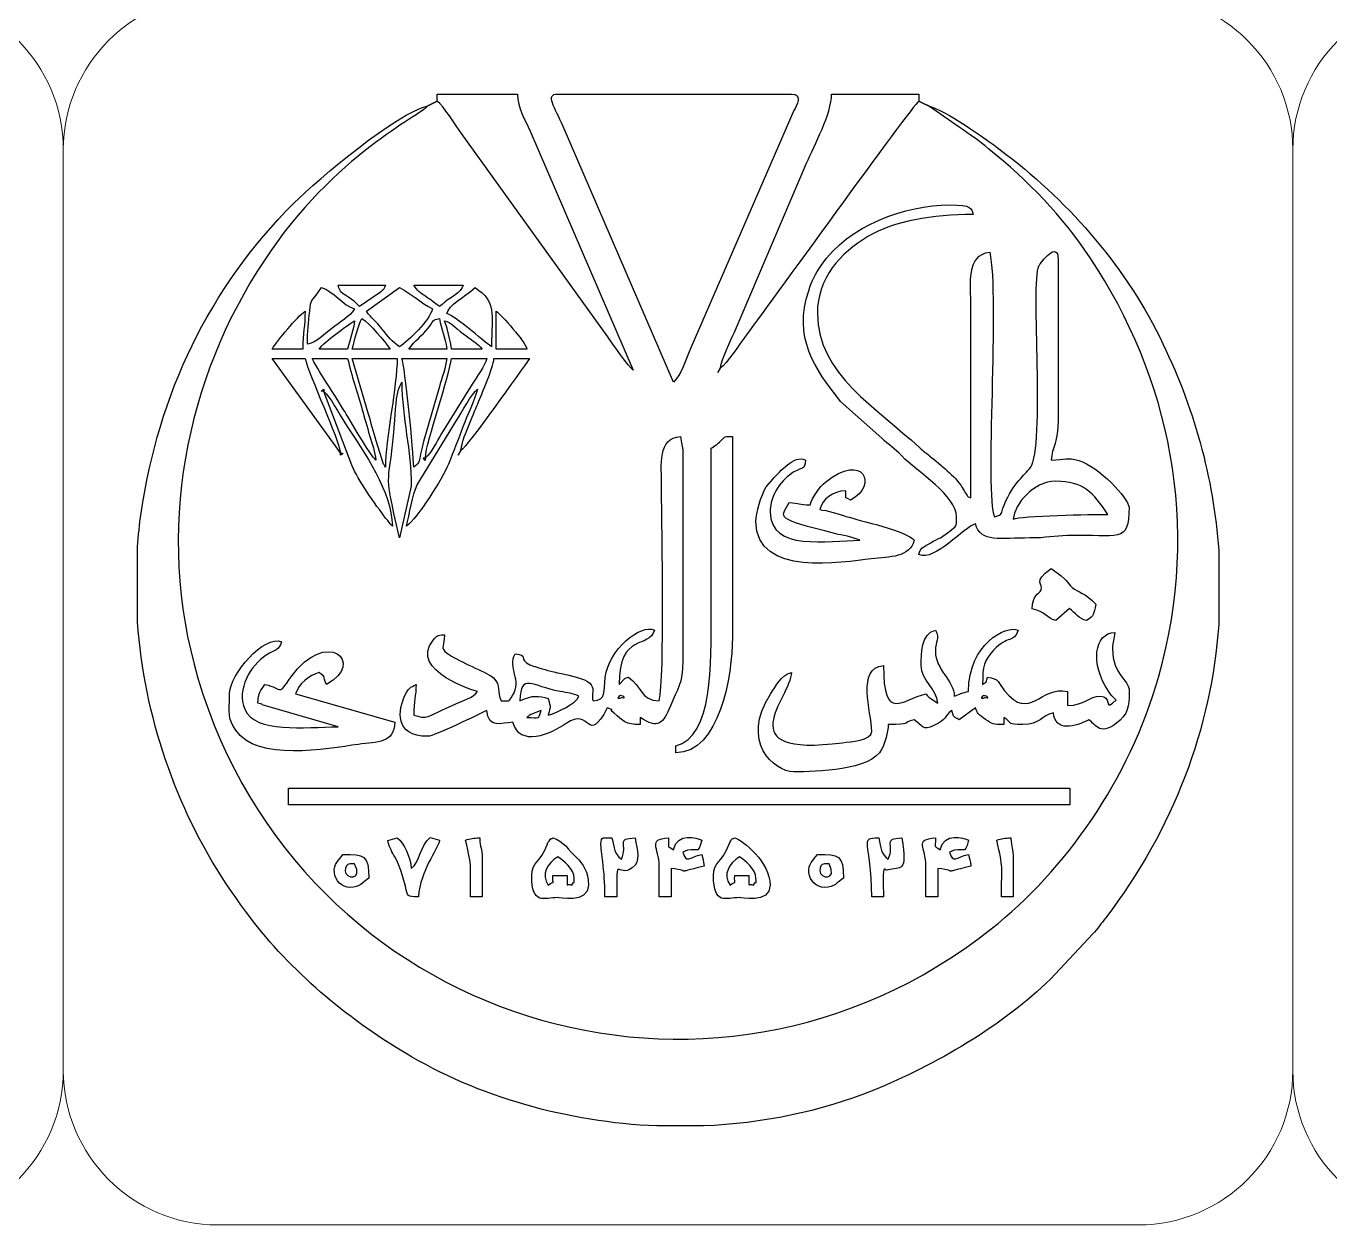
# Model space of a CAD drawing. Header units: millimetres. Extents: x -591 to 604, y 170 to 320.
# Drawn here: x 204.5 to 257.3, y 170.5 to 219 of the extents above; entities that cross this region are included whole.
import ezdxf

# ---------------------------------------------------------------- set-up
doc = ezdxf.new("R2010")
doc.units = ezdxf.units.MM
doc.header["$MEASUREMENT"] = 0
doc.layers.add('Layer 1', color=7, linetype='Continuous')

msp = doc.modelspace()

# ---------------------------------------------------------------- linework, layer by layer
at = {"layer": 'Layer 1', "color": 250, "lineweight": 18}
for points in [[(162.4292, 220.2725), (162.4292, 220.2725), (199.7166, 220.2725), (199.7166, 220.2725), (203.1625, 220.2725), (205.9729, 217.4621), (205.9729, 214.0162), (205.9729, 214.0162), (205.9729, 176.7288), (205.9729, 176.7288), (205.9729, 173.2829), (203.1625, 170.4725), (199.7166, 170.4725), (199.7166, 170.4725), (162.4292, 170.4725), (162.4292, 170.4725), (158.9833, 170.4725), (156.1729, 173.2829), (156.1729, 176.7288), (156.1729, 176.7288), (156.1729, 214.0162), (156.1729, 214.0162), (156.1729, 217.4621), (158.9833, 220.2725), (162.4292, 220.2725)], [(212.2292, 220.2725), (212.2292, 220.2725), (249.5166, 220.2725), (249.5166, 220.2725), (252.9625, 220.2725), (255.7729, 217.4621), (255.7729, 214.0162), (255.7729, 214.0162), (255.7729, 176.7288), (255.7729, 176.7288), (255.7729, 173.2829), (252.9625, 170.4725), (249.5166, 170.4725), (249.5166, 170.4725), (212.2292, 170.4725), (212.2292, 170.4725), (208.7833, 170.4725), (205.9729, 173.2829), (205.9729, 176.7288), (205.9729, 176.7288), (205.9729, 214.0162), (205.9729, 214.0162), (205.9729, 217.4621), (208.7833, 220.2725), (212.2292, 220.2725)], [(262.0292, 220.2725), (262.0292, 220.2725), (299.3166, 220.2725), (299.3166, 220.2725), (302.7625, 220.2725), (305.5729, 217.4621), (305.5729, 214.0162), (305.5729, 214.0162), (305.5729, 176.7288), (305.5729, 176.7288), (305.5729, 173.2829), (302.7625, 170.4725), (299.3166, 170.4725), (299.3166, 170.4725), (262.0292, 170.4725), (262.0292, 170.4725), (258.5833, 170.4725), (255.7729, 173.2829), (255.7729, 176.7288), (255.7729, 176.7288), (255.7729, 214.0162), (255.7729, 214.0162), (255.7729, 217.4621), (258.5833, 220.2725), (262.0292, 220.2725)]]:
    msp.add_open_spline(points, degree=3, knots=[0, 0, 0, 0, 0.125, 0.125, 0.125, 0.25, 0.25, 0.25, 0.375, 0.375, 0.375, 0.5, 0.5, 0.5, 0.625, 0.625, 0.625, 0.75, 0.75, 0.75, 0.875, 0.875, 0.875, 1, 1, 1, 1], dxfattribs=at)
at = {"layer": 'Layer 1', "color": 240}
for points, knots in [([(221.1196, 215.9787), (221.3502, 215.8096), (221.8702, 214.9777), (222.1027, 214.667), (222.1027, 214.667), (228.0232, 206.4356), (228.0232, 206.4356), (228.1936, 206.1854), (228.8925, 205.1977), (229.0561, 205.078), (229.0561, 205.078), (224.8753, 214.7622), (224.8753, 214.7622), (224.6812, 215.2163), (224.3706, 215.7037), (224.3706, 216.2656), (224.3706, 216.2656), (221.1196, 216.2656), (221.1196, 216.2656), (221.1196, 216.2656), (221.1196, 215.9787), (221.1196, 215.9787)], [0, 0, 0, 0, 0.1428571, 0.1428571, 0.1428571, 0.2857143, 0.2857143, 0.2857143, 0.4285714, 0.4285714, 0.4285714, 0.5714286, 0.5714286, 0.5714286, 0.7142857, 0.7142857, 0.7142857, 0.8571429, 0.8571429, 0.8571429, 1, 1, 1, 1]), ([(230.6816, 204.5999), (230.9687, 204.8104), (231.2157, 205.5724), (231.3919, 205.9932), (231.3919, 205.9932), (235.5667, 215.5944), (235.5667, 215.5944), (235.6563, 215.7854), (235.9591, 216.2656), (235.4625, 216.2656), (235.4625, 216.2656), (225.9963, 216.2656), (225.9963, 216.2656), (225.4735, 216.2656), (225.8796, 215.7359), (226.2138, 214.9534), (226.2138, 214.9534), (230.6816, 204.5999), (230.6816, 204.5999)], [0, 0, 0, 0, 0.1666667, 0.1666667, 0.1666667, 0.3333333, 0.3333333, 0.3333333, 0.5, 0.5, 0.5, 0.6666667, 0.6666667, 0.6666667, 0.8333333, 0.8333333, 0.8333333, 1, 1, 1, 1]), ([(232.594, 205.1736), (232.8156, 205.322), (233.3902, 206.1717), (233.605, 206.4575), (234.3037, 207.3873), (240.3305, 215.7622), (240.6261, 215.9787), (240.6261, 215.9787), (240.6261, 216.2656), (240.6261, 216.2656), (240.6261, 216.2656), (237.0881, 216.2656), (237.0881, 216.2656), (237.0881, 215.4549), (236.3991, 214.202), (236.069, 213.46), (236.069, 213.46), (233.1541, 206.6215), (233.1541, 206.6215), (233.0212, 206.2995), (232.624, 205.5346), (232.594, 205.1736)], [0, 0, 0, 0, 0.1428571, 0.1428571, 0.1428571, 0.2857143, 0.2857143, 0.2857143, 0.4285714, 0.4285714, 0.4285714, 0.5714286, 0.5714286, 0.5714286, 0.7142857, 0.7142857, 0.7142857, 0.8571429, 0.8571429, 0.8571429, 1, 1, 1, 1]), ([(241.0086, 215.7875), (241.0086, 215.7875), (242.2517, 214.927), (242.2517, 214.927), (242.7052, 214.6247), (243.0274, 214.3902), (243.4645, 214.0364), (245.0564, 212.7483), (246.4343, 211.3385), (247.5687, 209.6301), (250.7679, 204.8115), (252.0842, 198.8305), (250.3401, 192.6866), (249.1464, 188.4813), (246.5604, 184.838), (243.55, 182.4562), (232.1688, 173.4512), (215.5576, 178.6985), (211.4269, 192.6121), (209.656, 198.577), (210.9464, 204.754), (214.1008, 209.5151), (216.985, 213.8681), (220.4318, 215.3707), (220.7371, 215.7875), (219.4893, 215.4968), (216.3263, 212.8586), (215.3108, 211.8432), (211.8588, 208.3916), (209.8269, 204.1153), (209.1241, 199.2881), (209.0586, 198.8392), (209.0096, 198.3872), (208.9759, 197.9331), (208.9759, 197.9331), (208.9759, 194.8858), (208.9759, 194.8858), (209.2508, 191.0946), (210.5288, 187.3401), (212.571, 184.2897), (212.9116, 183.781), (213.1595, 183.4306), (213.5237, 182.9477), (215.1836, 180.7463), (217.4312, 178.86), (219.7861, 177.4489), (222.8029, 175.6412), (226.3899, 174.6299), (230.0087, 174.4793), (230.0087, 174.4793), (231.9016, 174.4793), (231.9016, 174.4793), (234.2773, 174.5787), (236.6263, 175.0554), (238.7957, 175.9271), (241.2467, 176.9121), (244.0903, 178.581), (245.9588, 180.4297), (245.9588, 180.4297), (247.6738, 182.2528), (247.6738, 182.2528), (247.8527, 182.4643), (248.0271, 182.6916), (248.181, 182.8928), (250.9437, 186.5041), (252.4745, 190.5925), (252.7699, 194.7787), (252.7699, 194.7787), (252.7699, 197.7939), (252.7699, 197.7939), (252.5652, 200.7065), (251.7689, 203.6224), (250.3794, 206.4167), (248.8627, 209.4669), (246.5818, 212.0047), (243.9182, 214.0118), (243.3522, 214.4384), (241.663, 215.6351), (241.0086, 215.7875)], [0, 0, 0, 0, 0.0384615, 0.0384615, 0.0384615, 0.0769231, 0.0769231, 0.0769231, 0.1153846, 0.1153846, 0.1153846, 0.1538462, 0.1538462, 0.1538462, 0.1923077, 0.1923077, 0.1923077, 0.2307692, 0.2307692, 0.2307692, 0.2692308, 0.2692308, 0.2692308, 0.3076923, 0.3076923, 0.3076923, 0.3461538, 0.3461538, 0.3461538, 0.3846154, 0.3846154, 0.3846154, 0.4230769, 0.4230769, 0.4230769, 0.4615385, 0.4615385, 0.4615385, 0.5, 0.5, 0.5, 0.5384615, 0.5384615, 0.5384615, 0.5769231, 0.5769231, 0.5769231, 0.6153846, 0.6153846, 0.6153846, 0.6538462, 0.6538462, 0.6538462, 0.6923077, 0.6923077, 0.6923077, 0.7307692, 0.7307692, 0.7307692, 0.7692308, 0.7692308, 0.7692308, 0.8076923, 0.8076923, 0.8076923, 0.8461538, 0.8461538, 0.8461538, 0.8846154, 0.8846154, 0.8846154, 0.9230769, 0.9230769, 0.9230769, 0.9615385, 0.9615385, 0.9615385, 1, 1, 1, 1]), ([(220.9283, 215.8831), (220.9283, 215.8831), (220.7371, 215.7875), (220.7371, 215.7875), (220.7371, 215.7875), (220.9283, 215.8831), (220.9283, 215.8831)], [0, 0, 0, 0, 0.5, 0.5, 0.5, 1, 1, 1, 1]), ([(221.1196, 215.9787), (221.1196, 215.9787), (220.9283, 215.8831), (220.9283, 215.8831), (220.9283, 215.8831), (221.1196, 215.9787), (221.1196, 215.9787)], [0, 0, 0, 0, 0.5, 0.5, 0.5, 1, 1, 1, 1]), ([(240.8174, 215.8831), (240.8174, 215.8831), (240.6261, 215.9787), (240.6261, 215.9787), (240.6261, 215.9787), (240.8174, 215.8831), (240.8174, 215.8831)], [0, 0, 0, 0, 0.5, 0.5, 0.5, 1, 1, 1, 1]), ([(241.0086, 215.7875), (241.0086, 215.7875), (240.8174, 215.8831), (240.8174, 215.8831), (240.8174, 215.8831), (241.0086, 215.7875), (241.0086, 215.7875)], [0, 0, 0, 0, 0.5, 0.5, 0.5, 1, 1, 1, 1]), ([(242.156, 199.1495), (242.156, 198.686), (242.141, 198.7803), (241.8767, 198.5682), (241.4403, 198.2179), (241.334, 198.2425), (240.9834, 198.0272), (240.7701, 197.8963), (240.6963, 197.8824), (240.6261, 197.6195), (241.2836, 197.3155), (242.4517, 198.7373), (242.9209, 198.8626), (243.1028, 198.0823), (243.9482, 198.2929), (245.1205, 198.2886), (245.7836, 198.2862), (246.1131, 198.3716), (246.6471, 198.3877), (248.7328, 198.4501), (249.1364, 198.0229), (249.1364, 199.5319), (249.1364, 199.889), (247.8728, 201.2026), (247.1039, 201.4268), (246.6175, 201.5686), (246.5521, 201.4443), (245.9808, 201.4443), (246.0242, 201.9662), (246.2677, 202.1736), (246.2677, 203.07), (246.2677, 203.07), (246.2677, 209.5721), (246.2677, 209.5721), (246.2677, 210.3439), (245.5635, 209.4628), (245.4864, 209.3017), (245.1469, 208.5923), (245.763, 201.9926), (245.1411, 201.1368), (244.9056, 200.8128), (244.4721, 200.5596), (244.0739, 199.622), (243.902, 199.2171), (244.0838, 199.2558), (243.686, 199.1495), (243.2744, 200.0073), (243.9002, 208.1185), (243.4947, 209.8589), (242.5349, 209.7791), (242.7294, 208.4296), (242.7297, 207.9466), (242.7297, 207.9466), (242.7297, 199.9144), (242.7297, 199.9144), (242.5248, 199.9971), (242.6418, 199.9253), (242.3842, 200.3339), (242.0935, 200.7949), (241.4948, 201.2529), (241.0746, 201.606), (240.8811, 201.7687), (240.8428, 201.7644), (240.6492, 201.9456), (238.9456, 203.5403), (236.5144, 204.921), (236.5144, 207.3728), (236.5144, 208.8435), (237.4426, 209.8092), (238.5611, 210.4897), (239.6008, 211.1222), (241.1764, 211.389), (242.8254, 211.389), (242.7568, 211.6456), (242.7755, 211.7715), (241.8692, 211.7715), (240.0711, 211.7715), (237.7887, 210.9647), (236.6651, 209.3259), (236.4345, 208.9895), (236.3036, 208.7163), (236.163, 208.2981), (235.5295, 206.4133), (236.3884, 205.1585), (237.455, 203.8192), (237.455, 203.8192), (239.1202, 202.329), (239.1202, 202.329), (239.4266, 202.0369), (239.6293, 201.9192), (239.9322, 201.6111), (240.5708, 200.962), (242.156, 199.9869), (242.156, 199.1495)], [0, 0, 0, 0, 0.0322581, 0.0322581, 0.0322581, 0.0645161, 0.0645161, 0.0645161, 0.0967742, 0.0967742, 0.0967742, 0.1290323, 0.1290323, 0.1290323, 0.1612903, 0.1612903, 0.1612903, 0.1935484, 0.1935484, 0.1935484, 0.2258065, 0.2258065, 0.2258065, 0.2580645, 0.2580645, 0.2580645, 0.2903226, 0.2903226, 0.2903226, 0.3225806, 0.3225806, 0.3225806, 0.3548387, 0.3548387, 0.3548387, 0.3870968, 0.3870968, 0.3870968, 0.4193548, 0.4193548, 0.4193548, 0.4516129, 0.4516129, 0.4516129, 0.483871, 0.483871, 0.483871, 0.516129, 0.516129, 0.516129, 0.5483871, 0.5483871, 0.5483871, 0.5806452, 0.5806452, 0.5806452, 0.6129032, 0.6129032, 0.6129032, 0.6451613, 0.6451613, 0.6451613, 0.6774194, 0.6774194, 0.6774194, 0.7096774, 0.7096774, 0.7096774, 0.7419355, 0.7419355, 0.7419355, 0.7741935, 0.7741935, 0.7741935, 0.8064516, 0.8064516, 0.8064516, 0.8387097, 0.8387097, 0.8387097, 0.8709677, 0.8709677, 0.8709677, 0.9032258, 0.9032258, 0.9032258, 0.9354839, 0.9354839, 0.9354839, 0.9677419, 0.9677419, 0.9677419, 1, 1, 1, 1]), ([(215.8605, 206.1298), (216.2675, 206.2246), (216.5042, 206.5187), (216.8437, 206.7721), (217.1833, 207.0254), (217.5565, 207.2409), (217.7729, 207.5641), (217.3133, 207.6869), (216.8937, 208.302), (216.4343, 208.4246), (215.9788, 207.7447), (216.003, 208.0277), (215.9524, 207.4723), (215.9083, 206.9869), (215.8605, 206.6771), (215.8605, 206.1298)], [0, 0, 0, 0, 0.2, 0.2, 0.2, 0.4, 0.4, 0.4, 0.6, 0.6, 0.6, 0.8, 0.8, 0.8, 1, 1, 1, 1]), ([(217.9642, 207.6597), (217.9642, 207.6597), (218.814, 208.2442), (218.814, 208.2442), (218.9573, 208.3789), (218.9375, 208.3037), (219.016, 208.5203), (219.016, 208.5203), (217.1036, 208.5203), (217.1036, 208.5203), (217.1884, 208.2024), (217.2634, 208.2212), (217.4983, 208.0546), (217.6777, 207.9275), (217.8404, 207.8285), (217.9642, 207.6597)], [0, 0, 0, 0, 0.2, 0.2, 0.2, 0.4, 0.4, 0.4, 0.6, 0.6, 0.6, 0.8, 0.8, 0.8, 1, 1, 1, 1]), ([(218.2511, 207.4685), (218.4452, 207.1785), (218.6475, 207.0596), (218.88, 206.7588), (219.1187, 206.4499), (219.287, 206.2368), (219.5897, 206.0342), (219.9705, 206.2891), (220.801, 207.0875), (220.9283, 207.5641), (220.4099, 207.8384), (220.1081, 208.1505), (219.5897, 208.4246), (219.5897, 208.4246), (218.2511, 207.4685), (218.2511, 207.4685)], [0, 0, 0, 0, 0.2, 0.2, 0.2, 0.4, 0.4, 0.4, 0.6, 0.6, 0.6, 0.8, 0.8, 0.8, 1, 1, 1, 1]), ([(221.2152, 207.6597), (221.2152, 207.6597), (221.3179, 207.7482), (221.3179, 207.7482), (221.3328, 207.7606), (221.4014, 207.8186), (221.422, 207.8355), (221.6782, 208.0437), (222.0527, 208.1922), (222.1714, 208.5203), (222.1714, 208.5203), (220.1634, 208.5203), (220.1634, 208.5203), (220.3153, 208.2935), (220.4178, 208.2195), (220.6594, 208.0602), (220.8908, 207.9077), (221.0163, 207.7928), (221.2152, 207.6597)], [0, 0, 0, 0, 0.1666667, 0.1666667, 0.1666667, 0.3333333, 0.3333333, 0.3333333, 0.5, 0.5, 0.5, 0.6666667, 0.6666667, 0.6666667, 0.8333333, 0.8333333, 0.8333333, 1, 1, 1, 1]), ([(221.5021, 207.3728), (221.8744, 207.2734), (222.9168, 206.3035), (223.3188, 206.0342), (223.3188, 207.4135), (223.5347, 207.832), (222.6495, 208.4246), (222.1571, 207.9967), (221.6, 207.7394), (221.5021, 207.3728)], [0, 0, 0, 0, 0.3333333, 0.3333333, 0.3333333, 0.6666667, 0.6666667, 0.6666667, 1, 1, 1, 1]), ([(214.4263, 205.9386), (214.4263, 205.9386), (215.6693, 205.9386), (215.6693, 205.9386), (215.6693, 206.6073), (215.7649, 206.8528), (215.7649, 207.4685), (215.4453, 207.2546), (214.6566, 206.2827), (214.4263, 205.9386)], [0, 0, 0, 0, 0.3333333, 0.3333333, 0.3333333, 0.6666667, 0.6666667, 0.6666667, 1, 1, 1, 1]), ([(216.3386, 205.9386), (216.3386, 205.9386), (217.486, 205.9386), (217.486, 205.9386), (217.5702, 206.2995), (217.7438, 206.7367), (217.7729, 207.086), (217.4141, 206.8458), (216.5593, 206.2679), (216.3386, 205.9386)], [0, 0, 0, 0, 0.3333333, 0.3333333, 0.3333333, 0.6666667, 0.6666667, 0.6666667, 1, 1, 1, 1]), ([(217.6773, 205.9386), (217.6773, 205.9386), (219.2072, 205.9386), (219.2072, 205.9386), (218.9827, 206.2737), (218.3956, 206.9568), (218.0598, 207.1816), (217.9315, 206.9145), (217.753, 206.2634), (217.6773, 205.9386)], [0, 0, 0, 0, 0.3333333, 0.3333333, 0.3333333, 0.6666667, 0.6666667, 0.6666667, 1, 1, 1, 1]), ([(219.9722, 205.9386), (219.9722, 205.9386), (221.5021, 205.9386), (221.5021, 205.9386), (221.4607, 206.4354), (221.253, 206.7277), (221.2152, 207.1816), (220.8852, 207.0935), (221.0474, 207.1722), (220.7506, 206.7857), (220.505, 206.466), (220.2007, 206.2798), (219.9722, 205.9386)], [0, 0, 0, 0, 0.25, 0.25, 0.25, 0.5, 0.5, 0.5, 0.75, 0.75, 0.75, 1, 1, 1, 1]), ([(221.6934, 205.9386), (221.6934, 205.9386), (222.9363, 205.9386), (222.9363, 205.9386), (222.7888, 206.1402), (222.4334, 206.3614), (222.1979, 206.5388), (221.7521, 206.8747), (221.7151, 207.0037), (221.4065, 207.086), (221.4967, 206.8979), (221.6714, 206.2025), (221.6934, 205.9386)], [0, 0, 0, 0, 0.25, 0.25, 0.25, 0.5, 0.5, 0.5, 0.75, 0.75, 0.75, 1, 1, 1, 1]), ([(223.5101, 205.9386), (223.5101, 205.9386), (224.7531, 205.9386), (224.7531, 205.9386), (224.668, 206.2573), (223.7319, 207.306), (223.5101, 207.4685), (223.5101, 207.4685), (223.5101, 205.9386), (223.5101, 205.9386)], [0, 0, 0, 0, 0.3333333, 0.3333333, 0.3333333, 0.6666667, 0.6666667, 0.6666667, 1, 1, 1, 1]), ([(217.1992, 201.7313), (217.1584, 202.2214), (215.9091, 204.9372), (215.7649, 205.556), (215.7649, 205.556), (214.4263, 205.556), (214.4263, 205.556), (214.4263, 205.556), (217.1992, 201.7313), (217.1992, 201.7313)], [0, 0, 0, 0, 0.3333333, 0.3333333, 0.3333333, 0.6666667, 0.6666667, 0.6666667, 1, 1, 1, 1]), ([(218.6335, 201.4443), (218.6082, 201.748), (218.4728, 202.113), (218.3799, 202.4338), (218.2716, 202.8078), (218.1684, 203.1603), (218.0806, 203.4731), (217.8825, 204.1783), (217.6441, 204.8774), (217.486, 205.556), (217.486, 205.556), (216.0518, 205.556), (216.0518, 205.556), (216.4382, 204.8256), (216.8935, 204.2096), (217.3257, 203.4833), (217.531, 203.1382), (218.4357, 201.5892), (218.6335, 201.4443)], [0, 0, 0, 0, 0.1666667, 0.1666667, 0.1666667, 0.3333333, 0.3333333, 0.3333333, 0.5, 0.5, 0.5, 0.6666667, 0.6666667, 0.6666667, 0.8333333, 0.8333333, 0.8333333, 1, 1, 1, 1]), ([(219.016, 201.1576), (219.016, 202.2683), (219.494, 204.4569), (219.494, 205.556), (219.494, 205.556), (217.6773, 205.556), (217.6773, 205.556), (217.6773, 205.556), (218.3259, 203.3361), (218.3259, 203.3361), (218.441, 202.9262), (218.5295, 202.6169), (218.6447, 202.2206), (218.6447, 202.2206), (218.9462, 201.2789), (218.9462, 201.2789), (218.9544, 201.2624), (218.974, 201.231), (218.9808, 201.218), (218.9877, 201.2049), (219.0026, 201.1766), (219.016, 201.1576)], [0, 0, 0, 0, 0.1428571, 0.1428571, 0.1428571, 0.2857143, 0.2857143, 0.2857143, 0.4285714, 0.4285714, 0.4285714, 0.5714286, 0.5714286, 0.5714286, 0.7142857, 0.7142857, 0.7142857, 0.8571429, 0.8571429, 0.8571429, 1, 1, 1, 1]), ([(220.1634, 201.1576), (220.4617, 201.376), (220.3147, 201.2874), (220.5666, 202.1886), (220.5666, 202.1886), (221.2039, 204.4198), (221.2039, 204.4198), (221.2985, 204.7439), (221.4748, 205.229), (221.5021, 205.556), (221.5021, 205.556), (219.6853, 205.556), (219.6853, 205.556), (219.8034, 205.31), (220.1634, 201.713), (220.1634, 201.1576)], [0, 0, 0, 0, 0.2, 0.2, 0.2, 0.4, 0.4, 0.4, 0.6, 0.6, 0.6, 0.8, 0.8, 0.8, 1, 1, 1, 1]), ([(220.6415, 201.5399), (220.8759, 201.7117), (221.1085, 202.2235), (221.2923, 202.5148), (221.2923, 202.5148), (222.5353, 204.5228), (222.5353, 204.5228), (222.719, 204.8145), (223.0399, 205.2278), (223.1276, 205.556), (223.1276, 205.556), (221.6934, 205.556), (221.6934, 205.556), (221.6408, 204.924), (220.6553, 202.1594), (220.6415, 201.5399)], [0, 0, 0, 0, 0.2, 0.2, 0.2, 0.4, 0.4, 0.4, 0.6, 0.6, 0.6, 0.8, 0.8, 0.8, 1, 1, 1, 1]), ([(222.0758, 201.8269), (222.3455, 202.0074), (224.5224, 205.0687), (224.8489, 205.556), (224.8489, 205.556), (223.4145, 205.556), (223.4145, 205.556), (223.382, 205.1663), (222.9025, 204.085), (222.7589, 203.7256), (222.5777, 203.2723), (222.1144, 202.2902), (222.0758, 201.8269)], [0, 0, 0, 0, 0.25, 0.25, 0.25, 0.5, 0.5, 0.5, 0.75, 0.75, 0.75, 1, 1, 1, 1]), ([(232.594, 205.1736), (232.594, 205.1736), (232.484, 204.9872), (232.484, 204.9872), (232.484, 204.9872), (232.594, 205.1736), (232.594, 205.1736)], [0, 0, 0, 0, 0.5, 0.5, 0.5, 1, 1, 1, 1]), ([(219.5897, 198.2889), (219.5897, 198.2889), (220.0678, 200.3925), (220.0678, 200.3925), (220.0678, 201.8315), (219.6853, 203.1305), (219.6853, 204.5999), (219.4604, 204.2761), (219.4395, 203.6323), (219.4018, 203.0666), (219.2087, 200.1816), (218.8616, 201.4142), (219.5897, 198.2889)], [0, 0, 0, 0, 0.25, 0.25, 0.25, 0.5, 0.5, 0.5, 0.75, 0.75, 0.75, 1, 1, 1, 1]), ([(216.5299, 204.2174), (216.5299, 204.2174), (216.5299, 204.313), (216.5299, 204.313), (216.5299, 204.313), (216.4183, 204.2333), (216.4183, 204.2333), (216.4183, 204.2333), (216.5299, 204.2174), (216.5299, 204.2174)], [0, 0, 0, 0, 0.3333333, 0.3333333, 0.3333333, 0.6666667, 0.6666667, 0.6666667, 1, 1, 1, 1]), ([(216.5299, 204.2174), (216.5299, 204.2174), (217.6624, 201.2383), (217.6624, 201.2383), (217.9034, 200.6315), (218.6056, 199.6434), (219.0415, 199.0793), (219.1354, 198.9581), (219.2182, 198.8644), (219.3028, 198.767), (219.2711, 200.1936), (218.1738, 201.7132), (217.3717, 202.9556), (217.172, 203.2649), (216.7592, 204.0493), (216.5299, 204.2174)], [0, 0, 0, 0, 0.2, 0.2, 0.2, 0.4, 0.4, 0.4, 0.6, 0.6, 0.6, 0.8, 0.8, 0.8, 1, 1, 1, 1]), ([(219.8766, 198.767), (220.308, 199.0832), (221.349, 200.7167), (221.5707, 201.2802), (221.7823, 201.8177), (221.9751, 202.2804), (222.1603, 202.7942), (222.3314, 203.2696), (222.6384, 203.8549), (222.7451, 204.313), (222.5153, 204.1446), (222.1035, 203.361), (221.9033, 203.0513), (221.9033, 203.0513), (220.3045, 200.4426), (220.3045, 200.4426), (220.1073, 200.027), (219.9882, 199.2466), (219.8766, 198.767)], [0, 0, 0, 0, 0.1666667, 0.1666667, 0.1666667, 0.3333333, 0.3333333, 0.3333333, 0.5, 0.5, 0.5, 0.6666667, 0.6666667, 0.6666667, 0.8333333, 0.8333333, 0.8333333, 1, 1, 1, 1]), ([(230.1079, 191.6911), (229.3415, 191.7081), (229.3967, 192.2912), (228.8649, 192.6473), (228.6908, 192.6007), (228.768, 192.6274), (228.6703, 192.5549), (228.6703, 192.5549), (228.4824, 192.3605), (228.4824, 192.3605), (228.4824, 194.4652), (229.7095, 193.7842), (229.9167, 194.5597), (229.3532, 194.8202), (228.0608, 193.7889), (227.9219, 192.6339), (227.8537, 192.0663), (227.9842, 191.7371), (227.4306, 191.6911), (227.2678, 192.0852), (227.9304, 192.461), (226.1472, 192.7982), (225.6762, 192.8871), (225.5148, 192.9497), (225.0886, 193.0783), (225.0835, 193.0798), (224.8815, 193.1421), (224.8709, 193.1475), (224.3776, 193.3959), (224.8345, 193.5423), (224.2752, 193.6035), (223.9476, 193.0205), (224.5822, 192.5368), (224.1604, 191.9039), (223.9796, 191.6326), (224.1126, 191.7002), (223.7014, 191.6911), (223.5134, 192.0829), (223.7213, 192.295), (223.3914, 192.6241), (223.205, 192.8101), (222.1862, 193.2026), (221.6917, 193.5086), (221.167, 193.8335), (221.3931, 193.7706), (221.4065, 194.3685), (221.0827, 194.3415), (221.132, 194.3611), (220.9562, 194.1493), (219.9183, 192.8975), (222.7183, 192.0757), (222.7451, 192.0736), (222.5359, 191.7879), (222.249, 191.752), (221.6959, 191.4971), (220.4547, 190.9253), (220.7505, 190.9806), (220.1634, 191.1174), (220.1634, 191.6979), (220.2591, 191.8835), (220.2591, 192.3605), (220.0293, 192.2389), (219.9504, 192.2046), (219.8199, 191.9387), (219.5249, 191.3373), (219.3608, 190.2567), (220.7371, 190.2567), (220.9748, 190.2567), (222.8251, 191.1485), (223.1276, 191.3085), (223.1894, 190.5655), (223.7026, 190.7908), (224.1794, 190.8304), (224.4551, 189.798), (225.6936, 190.3298), (226.3396, 190.779), (227.3524, 191.4832), (227.1728, 189.8329), (228.0043, 191.4041), (228.3728, 191.2708), (228.0263, 191.422), (228.2777, 191.1994), (228.6487, 190.8709), (228.7321, 190.7348), (229.343, 190.7348), (229.343, 190.7348), (229.343, 191.0216), (229.343, 191.0216), (230.0633, 190.5391), (230.2714, 190.7447), (230.5736, 191.5121), (230.8347, 192.1752), (231.0641, 192.3724), (231.0641, 193.3166), (231.0641, 193.3166), (231.0641, 201.7313), (231.0641, 201.7313), (231.0641, 202.061), (230.9934, 202.1015), (230.9685, 202.4006), (230.0403, 202.3234), (230.2034, 201.2883), (230.2035, 200.2969), (230.2037, 198.4505), (230.3429, 192.6997), (230.1079, 191.6911)], [0, 0, 0, 0, 0.0285714, 0.0285714, 0.0285714, 0.0571429, 0.0571429, 0.0571429, 0.0857143, 0.0857143, 0.0857143, 0.1142857, 0.1142857, 0.1142857, 0.1428571, 0.1428571, 0.1428571, 0.1714286, 0.1714286, 0.1714286, 0.2, 0.2, 0.2, 0.2285714, 0.2285714, 0.2285714, 0.2571429, 0.2571429, 0.2571429, 0.2857143, 0.2857143, 0.2857143, 0.3142857, 0.3142857, 0.3142857, 0.3428571, 0.3428571, 0.3428571, 0.3714286, 0.3714286, 0.3714286, 0.4, 0.4, 0.4, 0.4285714, 0.4285714, 0.4285714, 0.4571429, 0.4571429, 0.4571429, 0.4857143, 0.4857143, 0.4857143, 0.5142857, 0.5142857, 0.5142857, 0.5428571, 0.5428571, 0.5428571, 0.5714286, 0.5714286, 0.5714286, 0.6, 0.6, 0.6, 0.6285714, 0.6285714, 0.6285714, 0.6571429, 0.6571429, 0.6571429, 0.6857143, 0.6857143, 0.6857143, 0.7142857, 0.7142857, 0.7142857, 0.7428571, 0.7428571, 0.7428571, 0.7714286, 0.7714286, 0.7714286, 0.8, 0.8, 0.8, 0.8285714, 0.8285714, 0.8285714, 0.8571429, 0.8571429, 0.8571429, 0.8857143, 0.8857143, 0.8857143, 0.9142857, 0.9142857, 0.9142857, 0.9428571, 0.9428571, 0.9428571, 0.9714286, 0.9714286, 0.9714286, 1, 1, 1, 1]), ([(232.2115, 201.9225), (232.2115, 199.6913), (232.2115, 197.4602), (232.2115, 195.2291), (232.2115, 193.2472), (232.2967, 190.2283), (230.7773, 189.8742), (230.7773, 189.8742), (230.7773, 189.5873), (230.7773, 189.5873), (232.5528, 189.5873), (233.0721, 192.7273), (233.0721, 194.2728), (233.0721, 194.2728), (233.0721, 202.4006), (233.0721, 202.4006), (232.6106, 202.3903), (232.8296, 202.3958), (232.5936, 202.2096), (232.5918, 202.2082), (232.514, 202.1342), (232.4396, 202.077), (232.3344, 201.9959), (232.2946, 201.978), (232.2115, 201.9225)], [0, 0, 0, 0, 0.125, 0.125, 0.125, 0.25, 0.25, 0.25, 0.375, 0.375, 0.375, 0.5, 0.5, 0.5, 0.625, 0.625, 0.625, 0.75, 0.75, 0.75, 0.875, 0.875, 0.875, 1, 1, 1, 1]), ([(222.0758, 201.8269), (222.0758, 201.8269), (221.9658, 201.6403), (221.9658, 201.6403), (221.9658, 201.6403), (222.0758, 201.8269), (222.0758, 201.8269)], [0, 0, 0, 0, 0.5, 0.5, 0.5, 1, 1, 1, 1]), ([(234.0282, 198.9582), (234.0282, 196.6664), (237.5497, 197.32), (238.6968, 197.4452), (239.4581, 197.5285), (240.2474, 197.4916), (240.4349, 198.1932), (240.1614, 198.5665), (238.2438, 198.9844), (237.6736, 199.1612), (237.4211, 199.2396), (236.899, 199.4123), (236.61, 199.4363), (236.7231, 199.86), (237.1195, 200.1892), (237.6618, 200.2013), (237.6989, 199.7572), (237.5594, 200.0341), (237.8532, 199.8187), (238.9952, 200.4232), (238.3828, 201.7947), (236.8383, 200.5468), (236.6055, 200.359), (236.3006, 199.9412), (236.2277, 199.6275), (235.747, 199.6275), (235.7995, 199.7136), (235.367, 199.7232), (235.0232, 199.0736), (234.7384, 199.101), (237.2576, 198.4583), (237.3947, 198.4234), (237.5153, 198.4107), (237.7368, 198.3638), (237.7368, 198.3638), (238.172, 198.2252), (238.172, 198.2252), (238.1861, 198.2191), (238.2155, 198.206), (238.2357, 198.1932), (236.941, 198.1932), (234.602, 197.7294), (234.602, 199.3407), (234.602, 200.0393), (235.0729, 200.6754), (235.5635, 200.961), (235.9371, 201.1785), (235.9898, 201.0188), (236.0363, 201.4443), (235.549, 201.6698), (235.0167, 200.9689), (234.705, 200.6721), (234.705, 200.6721), (234.4456, 200.3578), (234.4456, 200.3578), (234.2266, 200.0085), (234.0282, 199.2962), (234.0282, 198.9582)], [0, 0, 0, 0, 0.0526316, 0.0526316, 0.0526316, 0.1052632, 0.1052632, 0.1052632, 0.1578947, 0.1578947, 0.1578947, 0.2105263, 0.2105263, 0.2105263, 0.2631579, 0.2631579, 0.2631579, 0.3157895, 0.3157895, 0.3157895, 0.3684211, 0.3684211, 0.3684211, 0.4210526, 0.4210526, 0.4210526, 0.4736842, 0.4736842, 0.4736842, 0.5263158, 0.5263158, 0.5263158, 0.5789474, 0.5789474, 0.5789474, 0.6315789, 0.6315789, 0.6315789, 0.6842105, 0.6842105, 0.6842105, 0.7368421, 0.7368421, 0.7368421, 0.7894737, 0.7894737, 0.7894737, 0.8421053, 0.8421053, 0.8421053, 0.8947368, 0.8947368, 0.8947368, 0.9473684, 0.9473684, 0.9473684, 1, 1, 1, 1]), ([(217.1992, 201.7313), (217.1992, 201.7313), (217.1992, 201.6357), (217.1992, 201.6357), (217.1992, 201.6357), (217.3108, 201.7154), (217.3108, 201.7154), (217.3108, 201.7154), (217.1992, 201.7313), (217.1992, 201.7313)], [0, 0, 0, 0, 0.3333333, 0.3333333, 0.3333333, 0.6666667, 0.6666667, 0.6666667, 1, 1, 1, 1]), ([(220.6415, 201.5399), (220.6415, 201.5399), (220.5459, 201.5399), (220.5459, 201.5399), (220.5459, 201.5399), (220.6256, 201.4285), (220.6256, 201.4285), (220.6256, 201.4285), (220.6415, 201.5399), (220.6415, 201.5399)], [0, 0, 0, 0, 0.3333333, 0.3333333, 0.3333333, 0.6666667, 0.6666667, 0.6666667, 1, 1, 1, 1]), ([(244.4509, 199.0538), (244.5003, 199.6482), (245.242, 200.5839), (246.172, 200.5839), (247.2821, 200.5839), (247.6813, 200.1327), (248.2757, 199.245), (247.6883, 199.245), (244.7239, 199.185), (244.4509, 199.0538)], [0, 0, 0, 0, 0.3333333, 0.3333333, 0.3333333, 0.6666667, 0.6666667, 0.6666667, 1, 1, 1, 1]), ([(245.2158, 195.4203), (245.7692, 195.2913), (245.7856, 195.0453), (246.172, 194.9422), (246.172, 194.9422), (246.7279, 195.4389), (246.7279, 195.4389), (246.9553, 195.2381), (247.1063, 195.0245), (247.4151, 194.9422), (247.7416, 195.1608), (247.6955, 195.1736), (247.7975, 195.6115), (247.3742, 196.0577), (247.066, 196.087), (246.8402, 196.2797), (246.5635, 196.5154), (246.7261, 196.5467), (245.9808, 197.0458), (245.1874, 196.5145), (245.6959, 196.4234), (245.5733, 196.1833), (245.4814, 196.0038), (245.2287, 195.9937), (245.2158, 195.4203)], [0, 0, 0, 0, 0.125, 0.125, 0.125, 0.25, 0.25, 0.25, 0.375, 0.375, 0.375, 0.5, 0.5, 0.5, 0.625, 0.625, 0.625, 0.75, 0.75, 0.75, 0.875, 0.875, 0.875, 1, 1, 1, 1]), ([(212.705, 191.978), (212.705, 191.1362), (212.6014, 191.0412), (212.9558, 190.5075), (213.8185, 189.2086), (216.6465, 189.7564), (217.9099, 189.9285), (218.7067, 190.037), (219.3792, 189.971), (219.3985, 190.8304), (219.3985, 190.8304), (215.3825, 191.978), (215.3825, 191.978), (215.4923, 192.3894), (215.9289, 192.7291), (216.3386, 192.8385), (216.6545, 192.6071), (216.4459, 192.7344), (216.6255, 192.3605), (218.2735, 193.2325), (216.615, 194.6894), (215.1908, 192.6476), (214.6581, 191.8841), (214.8999, 192.1833), (214.1393, 192.3605), (213.9649, 192.0998), (213.8624, 192.0409), (213.8524, 191.5955), (214.2074, 191.5127), (213.8825, 191.5742), (214.2092, 191.474), (214.2092, 191.474), (217.1036, 190.6392), (217.1036, 190.6392), (215.7306, 190.6392), (213.7525, 190.359), (213.3227, 191.3551), (212.9769, 192.1563), (213.5529, 193.1319), (214.1935, 193.5492), (214.5471, 193.7795), (214.7113, 193.7166), (214.8088, 194.0816), (214.1211, 194.3996), (212.705, 192.7441), (212.705, 191.978)], [0, 0, 0, 0, 0.0666667, 0.0666667, 0.0666667, 0.1333333, 0.1333333, 0.1333333, 0.2, 0.2, 0.2, 0.2666667, 0.2666667, 0.2666667, 0.3333333, 0.3333333, 0.3333333, 0.4, 0.4, 0.4, 0.4666667, 0.4666667, 0.4666667, 0.5333333, 0.5333333, 0.5333333, 0.6, 0.6, 0.6, 0.6666667, 0.6666667, 0.6666667, 0.7333333, 0.7333333, 0.7333333, 0.8, 0.8, 0.8, 0.8666667, 0.8666667, 0.8666667, 0.9333333, 0.9333333, 0.9333333, 1, 1, 1, 1]), ([(242.6341, 192.0736), (242.4024, 192.0195), (242.2504, 191.9735), (242.0604, 191.8822), (242.046, 192.5271), (241.2954, 192.9548), (241.2954, 193.6991), (241.2954, 194.1648), (241.4863, 194.1618), (241.2954, 194.5597), (240.7028, 194.4014), (240.7217, 193.5991), (240.7217, 193.1254), (240.7217, 192.5293), (241.3427, 192.1779), (241.3911, 191.5955), (241.3911, 191.5955), (241.0465, 191.8246), (241.0465, 191.8246), (240.9916, 191.8789), (240.9328, 191.9591), (240.9129, 191.978), (239.9468, 191.7529), (239.1918, 190.7775), (239.1918, 193.1254), (238.0788, 193.0328), (238.7136, 191.2626), (238.7136, 190.4479), (238.7136, 190.0866), (237.8448, 190.037), (237.5382, 189.9979), (232.803, 189.3935), (235.4402, 191.8301), (235.4625, 192.8385), (235.0234, 192.7213), (234.8473, 192.3122), (234.6193, 191.9607), (233.3805, 190.0518), (234.7493, 188.8224), (235.5582, 188.8224), (236.4625, 188.8224), (238.6994, 188.8567), (239.1281, 189.7467), (239.2469, 189.9933), (239.3759, 190.4148), (239.3831, 190.7348), (240.3693, 190.7348), (239.8844, 190.7978), (240.4349, 190.9262), (240.8143, 190.672), (240.7516, 190.4626), (241.2336, 190.6888), (241.8119, 190.9606), (241.6173, 191.0539), (241.9648, 191.3085), (242.054, 190.9745), (242.0012, 191.0938), (242.2517, 190.9262), (242.2517, 190.9262), (242.9209, 191.4041), (242.9209, 191.4041), (242.9758, 191.1989), (243.0691, 191.1244), (243.3215, 190.9441), (243.5955, 190.7482), (243.622, 190.7348), (244.0684, 190.7348), (244.0684, 190.7348), (244.0684, 191.0216), (244.0684, 191.0216), (244.4529, 190.7641), (244.1845, 190.7348), (244.8334, 190.7348), (245.5491, 190.7348), (245.5733, 191.0786), (246.0764, 191.2129), (246.1429, 190.4141), (246.9678, 190.6389), (247.5107, 190.9262), (247.7869, 190.7411), (247.9791, 190.1879), (248.7725, 190.9073), (249.1844, 191.2806), (249.1364, 191.6878), (249.1364, 192.1692), (249.1364, 192.5071), (248.4669, 192.7414), (248.4669, 193.7948), (248.4669, 194.1244), (248.5376, 194.1649), (248.5625, 194.4641), (247.7277, 194.4454), (247.5544, 193.1916), (248.3, 192.09), (248.6509, 191.5714), (248.7133, 191.8283), (248.4623, 191.5982), (248.1621, 191.3232), (248.4231, 191.8822), (247.9888, 191.8822), (247.5106, 191.8822), (247.3549, 191.5155), (246.6501, 191.4999), (246.6501, 191.4999), (246.6501, 192.0736), (246.6501, 192.0736), (245.5377, 192.3327), (245.1266, 190.8206), (244.0966, 192.1017), (243.8448, 192.4152), (243.8767, 192.6076), (243.3991, 192.6473), (243.3322, 192.3677), (243.4114, 192.5095), (243.2078, 192.3605), (243.2078, 193.1375), (243.2541, 193.3033), (243.6455, 193.7396), (244.2218, 194.3826), (244.494, 194.0046), (244.6421, 194.5597), (244.1656, 194.78), (242.6341, 193.9768), (242.6341, 192.0736)], [0, 0, 0, 0, 0.0243902, 0.0243902, 0.0243902, 0.0487805, 0.0487805, 0.0487805, 0.0731707, 0.0731707, 0.0731707, 0.097561, 0.097561, 0.097561, 0.1219512, 0.1219512, 0.1219512, 0.1463415, 0.1463415, 0.1463415, 0.1707317, 0.1707317, 0.1707317, 0.195122, 0.195122, 0.195122, 0.2195122, 0.2195122, 0.2195122, 0.2439024, 0.2439024, 0.2439024, 0.2682927, 0.2682927, 0.2682927, 0.2926829, 0.2926829, 0.2926829, 0.3170732, 0.3170732, 0.3170732, 0.3414634, 0.3414634, 0.3414634, 0.3658537, 0.3658537, 0.3658537, 0.3902439, 0.3902439, 0.3902439, 0.4146341, 0.4146341, 0.4146341, 0.4390244, 0.4390244, 0.4390244, 0.4634146, 0.4634146, 0.4634146, 0.4878049, 0.4878049, 0.4878049, 0.5121951, 0.5121951, 0.5121951, 0.5365854, 0.5365854, 0.5365854, 0.5609756, 0.5609756, 0.5609756, 0.5853659, 0.5853659, 0.5853659, 0.6097561, 0.6097561, 0.6097561, 0.6341463, 0.6341463, 0.6341463, 0.6585366, 0.6585366, 0.6585366, 0.6829268, 0.6829268, 0.6829268, 0.7073171, 0.7073171, 0.7073171, 0.7317073, 0.7317073, 0.7317073, 0.7560976, 0.7560976, 0.7560976, 0.7804878, 0.7804878, 0.7804878, 0.804878, 0.804878, 0.804878, 0.8292683, 0.8292683, 0.8292683, 0.8536585, 0.8536585, 0.8536585, 0.8780488, 0.8780488, 0.8780488, 0.902439, 0.902439, 0.902439, 0.9268293, 0.9268293, 0.9268293, 0.9512195, 0.9512195, 0.9512195, 0.9756098, 0.9756098, 0.9756098, 1, 1, 1, 1]), ([(224.4663, 191.6911), (224.4925, 192.8661), (224.9472, 192.2815), (226.0905, 192.0721), (226.4007, 192.0153), (226.6084, 192.0015), (226.8569, 191.8822), (226.7466, 191.5779), (225.9218, 191.189), (225.6137, 191.1174), (225.7157, 191.5552), (225.7157, 191.3487), (225.6137, 191.7868), (225.2271, 191.8893), (225.0128, 191.9533), (224.4663, 191.6911)], [0, 0, 0, 0, 0.2, 0.2, 0.2, 0.4, 0.4, 0.4, 0.6, 0.6, 0.6, 0.8, 0.8, 0.8, 1, 1, 1, 1]), ([(228.4824, 191.8822), (228.584, 191.9838), (228.845, 191.7305), (228.5889, 191.8326), (228.5867, 191.8334), (228.3222, 191.7221), (228.4824, 191.8822)], [0, 0, 0, 0, 0.5, 0.5, 0.5, 1, 1, 1, 1]), ([(243.2078, 191.8822), (243.3094, 191.9838), (243.5705, 191.7305), (243.3144, 191.8326), (243.3121, 191.8334), (243.0476, 191.7221), (243.2078, 191.8822)], [0, 0, 0, 0, 0.5, 0.5, 0.5, 1, 1, 1, 1]), ([(224.7531, 191.0216), (224.8773, 191.1296), (224.7564, 191.0578), (224.9851, 191.1722), (225.108, 191.2335), (225.2052, 191.2502), (225.327, 191.3085), (225.2221, 190.916), (225.2556, 191.0216), (224.7531, 191.0216)], [0, 0, 0, 0, 0.3333333, 0.3333333, 0.3333333, 0.6666667, 0.6666667, 0.6666667, 1, 1, 1, 1]), ([(215.0956, 187.4838), (215.0956, 187.4838), (246.7457, 187.4838), (246.7457, 187.4838), (246.7457, 187.4838), (246.7457, 188.153), (246.7457, 188.153), (246.7457, 188.153), (215.0956, 188.153), (215.0956, 188.153), (215.0956, 188.153), (215.0956, 187.4838), (215.0956, 187.4838)], [0, 0, 0, 0, 0.25, 0.25, 0.25, 0.5, 0.5, 0.5, 0.75, 0.75, 0.75, 1, 1, 1, 1]), ([(219.1152, 186.0378), (219.2674, 185.3808), (219.5114, 185.4978), (219.8286, 184.1846), (219.9297, 183.7661), (219.8839, 183.765), (220.3546, 183.7546), (220.4471, 184.8663), (221.1136, 185.6131), (221.2152, 186.0495), (221.2152, 186.0495), (220.8364, 186.1567), (220.8364, 186.1567), (220.4275, 185.8482), (220.418, 185.1586), (220.0678, 184.902), (220.0294, 185.3632), (219.7816, 185.9343), (219.494, 186.145), (219.494, 186.145), (219.1152, 186.0378), (219.1152, 186.0378)], [0, 0, 0, 0, 0.1428571, 0.1428571, 0.1428571, 0.2857143, 0.2857143, 0.2857143, 0.4285714, 0.4285714, 0.4285714, 0.5714286, 0.5714286, 0.5714286, 0.7142857, 0.7142857, 0.7142857, 0.8571429, 0.8571429, 0.8571429, 1, 1, 1, 1]), ([(222.2671, 186.0495), (222.5412, 184.8726), (222.4583, 185.0561), (222.4583, 183.7546), (222.4583, 183.7546), (222.9363, 183.7546), (222.9363, 183.7546), (222.9363, 183.7546), (222.9363, 185.2844), (222.9363, 185.2844), (222.9363, 185.7651), (222.8505, 185.7126), (222.8408, 186.145), (222.5855, 186.1394), (222.4585, 186.1237), (222.2671, 186.0495)], [0, 0, 0, 0, 0.2, 0.2, 0.2, 0.4, 0.4, 0.4, 0.6, 0.6, 0.6, 0.8, 0.8, 0.8, 1, 1, 1, 1]), ([(224.9443, 184.6152), (224.9443, 183.3841), (225.4598, 183.7271), (225.9963, 183.7271), (225.9968, 183.7271), (227.2393, 183.4627), (227.2393, 184.2326), (227.2393, 184.7969), (227.0383, 185.0639), (226.7399, 185.3587), (226.4542, 185.6406), (226.217, 186.035), (225.8049, 186.145), (225.6266, 186.0256), (225.8146, 186.2398), (225.6474, 186.0161), (225.5379, 185.8695), (225.6203, 185.9986), (225.5683, 185.8602), (225.2858, 185.1059), (224.9443, 185.1898), (224.9443, 184.6152)], [0, 0, 0, 0, 0.1428571, 0.1428571, 0.1428571, 0.2857143, 0.2857143, 0.2857143, 0.4285714, 0.4285714, 0.4285714, 0.5714286, 0.5714286, 0.5714286, 0.7142857, 0.7142857, 0.7142857, 0.8571429, 0.8571429, 0.8571429, 1, 1, 1, 1]), ([(227.9087, 183.7546), (227.9087, 183.7546), (228.3867, 183.7546), (228.3867, 183.7546), (228.3867, 185.6471), (228.3686, 184.4649), (229.0185, 184.933), (229.3771, 185.1914), (229.2105, 185.6305), (229.1354, 186.1422), (228.3275, 186.1267), (228.8658, 185.8842), (228.578, 185.2844), (228.268, 185.5115), (228.2948, 185.7187), (228.1955, 186.145), (227.8193, 186.1366), (227.7709, 186.2362), (227.742, 185.8851), (227.7411, 185.8741), (227.8034, 185.3633), (227.821, 185.1984), (227.8741, 184.701), (227.9087, 184.3778), (227.9087, 183.7546)], [0, 0, 0, 0, 0.125, 0.125, 0.125, 0.25, 0.25, 0.25, 0.375, 0.375, 0.375, 0.5, 0.5, 0.5, 0.625, 0.625, 0.625, 0.75, 0.75, 0.75, 0.875, 0.875, 0.875, 1, 1, 1, 1]), ([(230.1079, 184.9976), (230.1079, 184.9976), (230.1079, 183.7546), (230.1079, 183.7546), (230.1079, 183.7546), (230.586, 183.7546), (230.586, 183.7546), (230.586, 183.7546), (230.586, 184.902), (230.586, 184.902), (231.5673, 184.8203), (230.5427, 184.6755), (231.9247, 184.9976), (231.9032, 185.2557), (231.8799, 185.2576), (231.829, 185.4757), (231.3319, 185.3598), (231.1931, 185.0882), (231.0641, 185.5713), (231.6382, 185.8467), (231.6681, 185.3584), (231.829, 186.0495), (231.6387, 186.1564), (230.8467, 186.3755), (230.6816, 185.6669), (230.4038, 185.8705), (230.5014, 185.6536), (230.4904, 186.145), (229.604, 186.0713), (230.1079, 185.7851), (230.1079, 184.9976)], [0, 0, 0, 0, 0.1, 0.1, 0.1, 0.2, 0.2, 0.2, 0.3, 0.3, 0.3, 0.4, 0.4, 0.4, 0.5, 0.5, 0.5, 0.6, 0.6, 0.6, 0.7, 0.7, 0.7, 0.8, 0.8, 0.8, 0.9, 0.9, 0.9, 1, 1, 1, 1]), ([(232.3071, 184.6152), (232.3071, 183.3841), (232.8225, 183.7271), (233.359, 183.7271), (233.3595, 183.7271), (234.602, 183.4627), (234.602, 184.2326), (234.602, 185.1432), (233.5042, 186.0553), (233.1677, 186.145), (233.0847, 186.0896), (233.0485, 186.1733), (232.9312, 185.8602), (232.6486, 185.1059), (232.3071, 185.1898), (232.3071, 184.6152)], [0, 0, 0, 0, 0.2, 0.2, 0.2, 0.4, 0.4, 0.4, 0.6, 0.6, 0.6, 0.8, 0.8, 0.8, 1, 1, 1, 1]), ([(238.7136, 183.7546), (238.7136, 183.7546), (239.1918, 183.7546), (239.1918, 183.7546), (239.1918, 183.9793), (239.1784, 184.2233), (239.1811, 184.4422), (239.1891, 185.1126), (239.2287, 184.8085), (239.3373, 184.8372), (239.9215, 184.9912), (240.1528, 184.6959), (239.9404, 186.1422), (239.1326, 186.1267), (239.6709, 185.8842), (239.3831, 185.2844), (239.073, 185.5115), (239.0999, 185.7187), (239.0006, 186.145), (238.1737, 186.1266), (238.7136, 186.0555), (238.7136, 183.7546)], [0, 0, 0, 0, 0.1428571, 0.1428571, 0.1428571, 0.2857143, 0.2857143, 0.2857143, 0.4285714, 0.4285714, 0.4285714, 0.5714286, 0.5714286, 0.5714286, 0.7142857, 0.7142857, 0.7142857, 0.8571429, 0.8571429, 0.8571429, 1, 1, 1, 1]), ([(240.9129, 184.9976), (240.9129, 184.9976), (240.9129, 183.7546), (240.9129, 183.7546), (240.9129, 183.7546), (241.3911, 183.7546), (241.3911, 183.7546), (241.3911, 183.7546), (241.3911, 184.902), (241.3911, 184.902), (242.3724, 184.8203), (241.3477, 184.6755), (242.7297, 184.9976), (242.7083, 185.2557), (242.6849, 185.2576), (242.6341, 185.4757), (242.1371, 185.3598), (241.9981, 185.0882), (241.8692, 185.5713), (242.4431, 185.8467), (242.4732, 185.3584), (242.6341, 186.0495), (242.4436, 186.1564), (241.6517, 186.3755), (241.4867, 185.6669), (241.2089, 185.8705), (241.3064, 185.6536), (241.2954, 186.145), (240.4091, 186.0713), (240.9129, 185.7851), (240.9129, 184.9976)], [0, 0, 0, 0, 0.1, 0.1, 0.1, 0.2, 0.2, 0.2, 0.3, 0.3, 0.3, 0.4, 0.4, 0.4, 0.5, 0.5, 0.5, 0.6, 0.6, 0.6, 0.7, 0.7, 0.7, 0.8, 0.8, 0.8, 0.9, 0.9, 0.9, 1, 1, 1, 1]), ([(243.7815, 186.0495), (244.0558, 184.8726), (243.9728, 185.0561), (243.9728, 183.7546), (243.9728, 183.7546), (244.4509, 183.7546), (244.4509, 183.7546), (244.4509, 183.7546), (244.4509, 185.2844), (244.4509, 185.2844), (244.4509, 185.7651), (244.3649, 185.7126), (244.3552, 186.145), (244.0999, 186.1394), (243.9729, 186.1237), (243.7815, 186.0495)], [0, 0, 0, 0, 0.2, 0.2, 0.2, 0.4, 0.4, 0.4, 0.6, 0.6, 0.6, 0.8, 0.8, 0.8, 1, 1, 1, 1]), ([(217.5817, 184.137), (218.0161, 184.137), (218.0804, 184.3413), (218.3466, 184.5195), (218.3466, 185.4509), (218.1735, 185.4757), (217.2948, 185.4757), (217.1394, 185.2437), (216.9121, 185.0948), (216.9505, 184.7363), (216.986, 184.4069), (217.264, 184.137), (217.5817, 184.137)], [0, 0, 0, 0, 0.25, 0.25, 0.25, 0.5, 0.5, 0.5, 0.75, 0.75, 0.75, 1, 1, 1, 1]), ([(225.6137, 184.2326), (225.3153, 184.6783), (225.5688, 185.0939), (225.9963, 185.3801), (226.2266, 185.2258), (226.6656, 184.8815), (226.6656, 184.5195), (226.6656, 184.1539), (226.695, 184.4847), (226.57, 184.2326), (226.3168, 184.3348), (226.3915, 184.0359), (226.3786, 184.6152), (226.3786, 184.6152), (225.8049, 184.6152), (225.8049, 184.6152), (225.7694, 184.1879), (225.9095, 184.4381), (225.6137, 184.2326)], [0, 0, 0, 0, 0.1666667, 0.1666667, 0.1666667, 0.3333333, 0.3333333, 0.3333333, 0.5, 0.5, 0.5, 0.6666667, 0.6666667, 0.6666667, 0.8333333, 0.8333333, 0.8333333, 1, 1, 1, 1]), ([(232.9765, 184.2326), (232.6781, 184.6783), (232.9316, 185.0939), (233.359, 185.3801), (233.5894, 185.2258), (234.0282, 184.8815), (234.0282, 184.5195), (234.0282, 184.1539), (234.0576, 184.4847), (233.9327, 184.2326), (233.6795, 184.3348), (233.7544, 184.0359), (233.7414, 184.6152), (233.7414, 184.6152), (233.1677, 184.6152), (233.1677, 184.6152), (233.1322, 184.1879), (233.2723, 184.4381), (232.9765, 184.2326)], [0, 0, 0, 0, 0.1666667, 0.1666667, 0.1666667, 0.3333333, 0.3333333, 0.3333333, 0.5, 0.5, 0.5, 0.6666667, 0.6666667, 0.6666667, 0.8333333, 0.8333333, 0.8333333, 1, 1, 1, 1]), ([(236.8014, 184.137), (237.2358, 184.137), (237.3001, 184.3413), (237.5662, 184.5195), (237.5662, 185.4509), (237.3932, 185.4757), (236.5144, 185.4757), (236.359, 185.2437), (236.1318, 185.0948), (236.1702, 184.7363), (236.2056, 184.4069), (236.4837, 184.137), (236.8014, 184.137)], [0, 0, 0, 0, 0.25, 0.25, 0.25, 0.5, 0.5, 0.5, 0.75, 0.75, 0.75, 1, 1, 1, 1]), ([(217.3905, 184.8064), (217.3905, 184.9629), (217.4477, 185.0932), (217.5817, 185.0932), (217.5817, 185.0932), (217.7729, 185.0932), (217.7729, 185.0932), (218.1226, 184.3642), (217.3905, 184.5083), (217.3905, 184.8064)], [0, 0, 0, 0, 0.3333333, 0.3333333, 0.3333333, 0.6666667, 0.6666667, 0.6666667, 1, 1, 1, 1]), ([(236.61, 184.8064), (236.61, 184.9629), (236.6672, 185.0932), (236.8014, 185.0932), (236.8014, 185.0932), (236.9925, 185.0932), (236.9925, 185.0932), (237.3423, 184.3642), (236.61, 184.5083), (236.61, 184.8064)], [0, 0, 0, 0, 0.3333333, 0.3333333, 0.3333333, 0.6666667, 0.6666667, 0.6666667, 1, 1, 1, 1])]:
    msp.add_open_spline(points, degree=3, knots=knots, dxfattribs=at)

doc.saveas('drawing.dxf')
